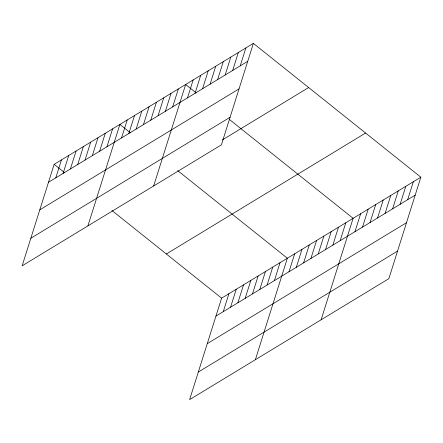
<?xml version="1.0" encoding="UTF-8"?>
<svg xmlns="http://www.w3.org/2000/svg" width="443" height="443" viewBox="0 0 443 443"><rect width="100%" height="100%" fill="white"/><g stroke="black" fill="none" stroke-linecap="round" stroke-linejoin="round"><path stroke-width="0.66" d="M253.385 43.375L54.146 164.331L22.15 265.811L221.389 144.85L253.385 43.375L420.85 177.189L388.854 278.669L189.615 399.625L221.611 298.15L420.85 177.189M55.796 177.831L61.45 159.895M63.1 173.401L68.754 155.46M70.404 168.966L76.063 151.024M77.713 164.53L83.367 146.594M85.017 160.095L90.671 142.159M92.321 155.659L97.981 137.723M99.631 151.224L105.284 133.288M106.935 146.788L112.588 128.852M87.897 225.891L119.892 124.417L130.419 132.828M121.543 137.917L127.202 119.981M128.852 133.481L134.506 115.545M136.156 129.046L141.81 111.11M143.46 124.616L149.114 106.674M150.764 120.18L156.423 102.239M158.073 115.745L163.727 97.809M165.377 111.309L171.031 93.373M172.681 106.874L178.341 88.938M153.649 185.977L185.645 84.502L196.171 92.914M187.516 97.87L193.17 79.934M195.042 93.301L200.696 75.36M202.567 88.727L208.227 70.791M210.098 84.159L215.752 66.223M217.624 79.59L223.278 61.655M225.149 75.022L230.803 57.086M232.675 70.454L238.334 52.512M240.206 65.88L245.859 47.944M223.261 311.65L228.915 293.715M230.565 307.215L236.219 289.279M237.869 302.779L243.528 284.843M245.178 298.344L250.832 280.408M252.482 293.908L258.136 275.972M259.786 289.473L265.44 271.537M267.09 285.037L272.75 267.101M274.4 280.602L280.054 262.666M255.362 359.71L287.357 258.23L177.698 170.605M289.008 271.736L294.667 253.795M296.317 267.301L301.971 249.365M303.621 262.865L309.275 244.929M310.925 258.43L316.579 240.494M318.229 253.994L323.888 236.058M325.539 249.559L331.192 231.623M332.843 245.123L338.496 227.187M340.146 240.687L345.8 222.751M321.114 319.791L353.11 218.316L229.33 119.405M354.981 231.683L360.635 213.747M362.507 227.115L368.161 209.179M370.032 222.547L375.686 204.611M377.558 217.978L383.217 200.037M385.089 213.404L390.743 195.468M392.614 208.836L398.268 190.9M400.14 204.267L405.794 186.331M407.665 199.699L413.325 181.763M48.492 182.267L247.731 61.311M39.798 209.838L239.037 88.882M30.844 238.24L230.083 117.284M222.364 139.916L308.649 87.537M166.346 253.989L365.586 133.033M215.957 316.086L415.196 195.13M207.263 343.652L406.502 222.696M198.309 372.054L397.548 251.098M54.146 164.331L64.672 172.742M111.952 210.525L221.611 298.15"/></g></svg>
